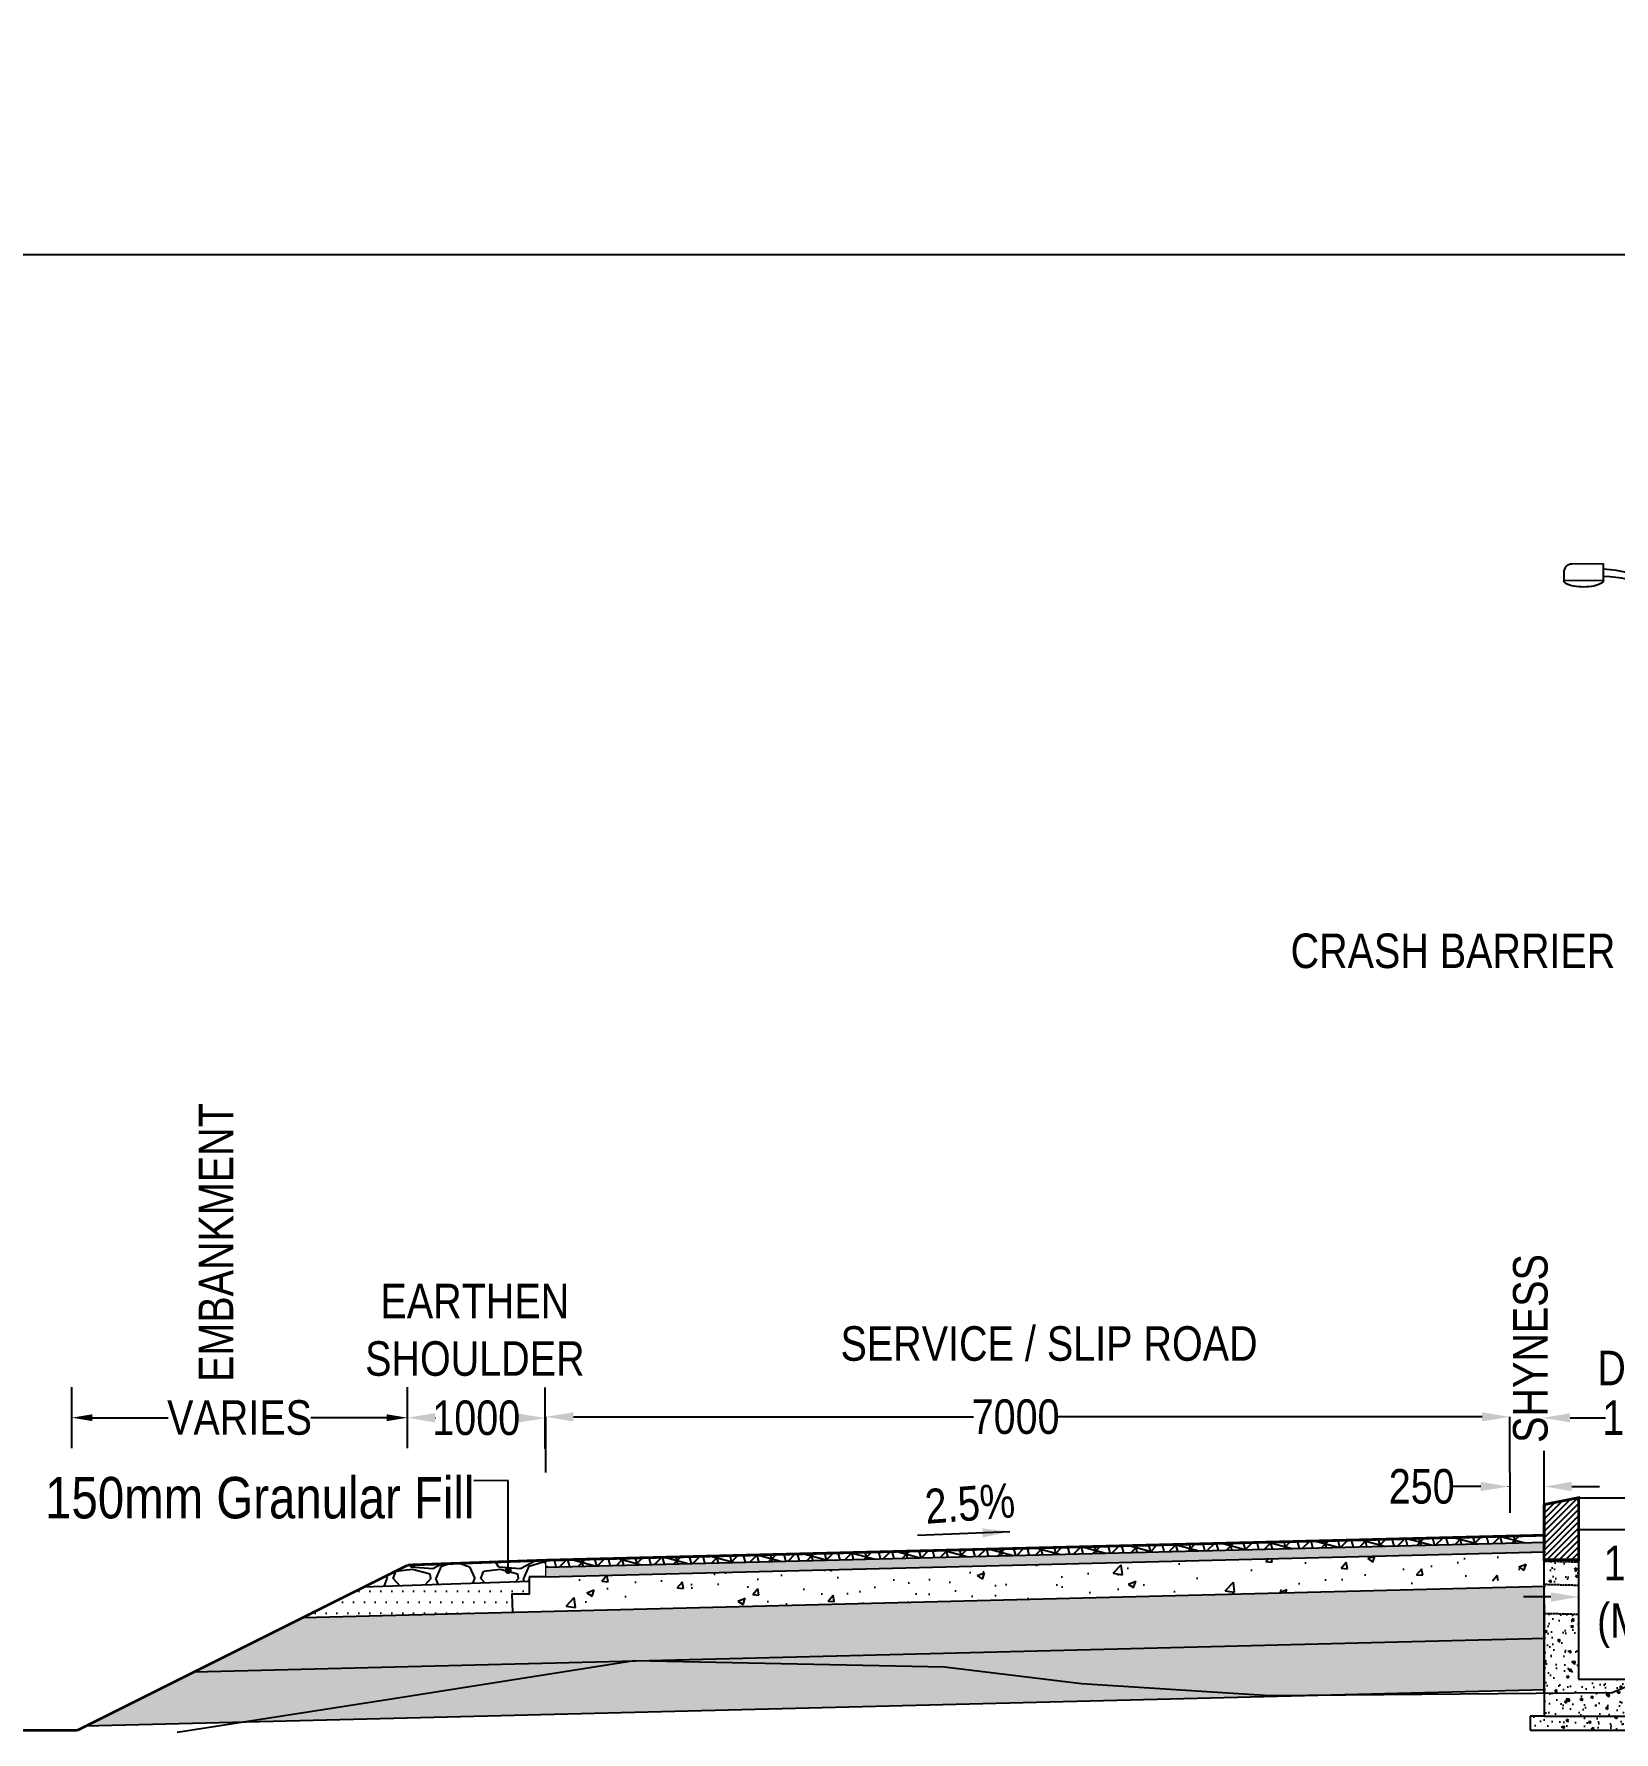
# Model space of a CAD drawing. Header units: millimetres. Extents: x 207528 to 778454, y -364692 to 101323.
# Drawn here: x 310151 to 321605, y -41594 to -29287 of the extents above; entities that cross this region are included whole.
import ezdxf

# ---------------------------------------------------------------- set-up
doc = ezdxf.new("R2010")
doc.units = ezdxf.units.MM
doc.linetypes.add('DASHED2', pattern=[0.375, 0.25, -0.125])
for name, color, linetype in [('Dim', 253, 'Continuous'), ('Dimension', 253, 'Continuous'), ('hatch', 253, 'Continuous')]:
    doc.layers.add(name, color=color, linetype=linetype)
doc.styles.add('DIM', font='ARIALN.TTF', dxfattribs={"height": 250})
doc.styles.add('STRIP PLAN STYLE', font='ARIALN.TTF')
doc.dimstyles.new('DIM', dxfattribs={"dimtxt": 250, "dimasz": 200, "dimexe": 0.18, "dimexo": 0.0625, "dimgap": 0.09, "dimtad": 0, "dimtih": 1, "dimtoh": 1, "dimdec": 0, "dimzin": 0, "dimdsep": 46, "dimtxsty": 'DIM', "dimcen": 0.09, "dimclrd": 256, "dimclrt": 7, "dimadec": 0, "dimazin": 0, "dimtfac": 1, "dimtdec": 0, "dimtofl": 0, "dimtmove": 0, "dimatfit": 3, "dimfxl": 1, "dimtolj": 1, "dimtzin": 0, "dimarcsym": 0})
doc.dimstyles.new('new', dxfattribs={"dimtxt": 150, "dimasz": 150, "dimexe": 100, "dimexo": 0.1, "dimgap": 0.09, "dimtad": 0, "dimtih": 1, "dimtoh": 1, "dimdec": 0, "dimzin": 0, "dimdsep": 46, "dimtxsty": 'DIM', "dimcen": 0.09, "dimclrd": 256, "dimclrt": 252, "dimadec": 0, "dimazin": 0, "dimtfac": 1, "dimtdec": 0, "dimtofl": 0, "dimtmove": 0, "dimatfit": 3, "dimfxl": 1, "dimtolj": 1, "dimtzin": 0, "dimlwd": -1, "dimarcsym": 0})

# ---------------------------------------------------------------- blocks, each defined once
blk = doc.blocks.new('*D287')
at = {"layer": 'Defpoints', "color": 0, "transparency": 16777216}
for p in [(304963, -30254), (364963, -30202), (364963, -30886)]:
    blk.add_point(p, dxfattribs=at)
at = {"layer": 'Dim', "color": 0, "lineweight": -2, "transparency": 16777216}
for p, q in [((304963, -30254), (304963, -30886)), ((364963, -30202), (364963, -30886))]:
    blk.add_line(p, q, dxfattribs=at)
at = {"layer": 'Dim', "lineweight": -2, "transparency": 16777216}
for p, q in [((305163, -30886), (332741, -30886)), ((364763, -30886), (340087, -30886))]:
    blk.add_line(p, q, dxfattribs=at)
at = {"layer": 'Dim', "transparency": 16777216}
for points in [[(305163, -30852), (305163, -30919), (304963, -30886)], [(364763, -30852), (364763, -30919), (364963, -30886)]]:
    blk.add_solid(points, dxfattribs=at)
at = {"layer": 'Dim', "color": 7, "transparency": 16777216, "insert": (336414, -30886), "char_height": 400, "attachment_point": 5, "style": 'STRIP PLAN STYLE'}
blk.add_mtext('\\A1;PROPOSED RIGHT OF WAY (60m)', dxfattribs=at)
blk = doc.blocks.new('*D288')
at = {"layer": 'Defpoints', "color": 0, "transparency": 16777216}
for p in [(313861, -39310), (313861, -39712), (320849, -39712)]:
    blk.add_point(p, dxfattribs=at)
at = {"layer": 'Dim', "color": 0, "lineweight": -2, "transparency": 16777216}
for p, q in [((313861, -39712), (313861, -39310)), ((320849, -39712), (320849, -39310))]:
    blk.add_line(p, q, dxfattribs=at)
at = {"layer": 'Dim', "lineweight": -2, "transparency": 16777216}
for p, q in [((314061, -39310), (316962, -39310)), ((320649, -39310), (317572, -39310))]:
    blk.add_line(p, q, dxfattribs=at)
at = {"layer": 'Dim', "transparency": 16777216}
for points in [[(314061, -39277), (314061, -39343), (313861, -39310)], [(320649, -39277), (320649, -39343), (320849, -39310)]]:
    blk.add_solid(points, dxfattribs=at)
at = {"layer": 'Dim', "color": 7, "transparency": 16777216, "insert": (317267, -39310), "char_height": 250, "attachment_point": 5, "style": 'DIM'}
blk.add_mtext('\\A1;7000', dxfattribs=at)
blk = doc.blocks.new('*D293')
at = {"layer": 'Defpoints', "color": 0, "transparency": 16777216}
for p in [(322348, -40615), (321348, -41097), (322348, -41097)]:
    blk.add_point(p, dxfattribs=at)
at = {"layer": 'Dim', "lineweight": -2, "transparency": 16777216}
for p, q in [((321148, -40615), (320948, -40615)), ((322548, -40615), (322748, -40615))]:
    blk.add_line(p, q, dxfattribs=at)
at = {"layer": 'Dim', "color": 0, "lineweight": -2, "transparency": 16777216}
for p, q in [((321348, -40617), (321348, -40615)), ((322348, -40617), (322348, -40615))]:
    blk.add_line(p, q, dxfattribs=at)
at = {"layer": 'Dim', "transparency": 16777216}
for points in [[(321148, -40582), (321148, -40649), (321348, -40615)], [(322548, -40582), (322548, -40649), (322348, -40615)]]:
    blk.add_solid(points, dxfattribs=at)
at = {"layer": 'Dim', "color": 7, "transparency": 16777216, "insert": (321848, -40615), "char_height": 250, "attachment_point": 5, "style": 'DIM'}
blk.add_mtext('\\A1;1000 \\P(Min.)', dxfattribs=at)
blk = doc.blocks.new('*D298')
at = {"layer": 'Defpoints', "color": 0, "transparency": 16777216}
for p in [(321099, -39815), (320839, -40132), (321099, -40132)]:
    blk.add_point(p, dxfattribs=at)
at = {"layer": 'Dim', "lineweight": -2, "transparency": 16777216}
for p, q in [((320639, -39815), (320439, -39815)), ((321299, -39815), (321499, -39815))]:
    blk.add_line(p, q, dxfattribs=at)
at = {"layer": 'Dim', "color": 0, "lineweight": -2, "transparency": 16777216}
for p, q in [((320839, -39816), (320839, -39815)), ((321099, -39816), (321099, -39815))]:
    blk.add_line(p, q, dxfattribs=at)
at = {"layer": 'Dim', "transparency": 16777216}
for points in [[(320639, -39781), (320639, -39848), (320839, -39815)], [(321299, -39781), (321299, -39848), (321099, -39815)]]:
    blk.add_solid(points, dxfattribs=at)
at = {"layer": 'Dim', "color": 7, "transparency": 16777216, "insert": (320211, -39815), "char_height": 250, "attachment_point": 5, "style": 'DIM'}
blk.add_mtext('\\A1;250', dxfattribs=at)
blk = doc.blocks.new('*D302')
at = {"layer": 'Defpoints', "color": 0, "transparency": 16777216}
for p in [(312858, -39316), (312858, -39316), (313857, -39319)]:
    blk.add_point(p, dxfattribs=at)
at = {"layer": 'Dim', "color": 0, "lineweight": -2, "transparency": 16777216}
for p, q in [((312858, -39316), (312858, -39316)), ((313857, -39320), (313857, -39320))]:
    blk.add_line(p, q, dxfattribs=at)
at = {"layer": 'Dim', "lineweight": -2, "transparency": 16777216}
for p, q in [((313058, -39316), (313061, -39316)), ((313657, -39319), (313653, -39319))]:
    blk.add_line(p, q, dxfattribs=at)
at = {"layer": 'Dim', "transparency": 16777216}
for points in [[(313058, -39283), (313057, -39350), (312858, -39316)], [(313657, -39285), (313657, -39352), (313857, -39319)]]:
    blk.add_solid(points, dxfattribs=at)
at = {"layer": 'Dim', "color": 7, "transparency": 16777216, "insert": (313357, -39318), "char_height": 250, "attachment_point": 5, "style": 'DIM'}
blk.add_mtext('\\A1;1000', dxfattribs=at)
blk = doc.blocks.new('*D304')
at = {"layer": 'Defpoints', "color": 0, "transparency": 16777216}
for p in [(321087, -39317), (322591, -39317), (322591, -39317)]:
    blk.add_point(p, dxfattribs=at)
at = {"layer": 'Dimension', "color": 0, "lineweight": -2, "transparency": 16777216}
for p, q in [((321087, -39317), (321087, -39317)), ((322591, -39317), (322591, -39317))]:
    blk.add_line(p, q, dxfattribs=at)
at = {"layer": 'Dimension', "lineweight": -2, "transparency": 16777216}
for p, q in [((321287, -39317), (321543, -39317)), ((322391, -39317), (322135, -39317))]:
    blk.add_line(p, q, dxfattribs=at)
at = {"layer": 'Dimension', "transparency": 16777216}
for points in [[(321287, -39284), (321287, -39350), (321087, -39317)], [(322391, -39284), (322391, -39350), (322591, -39317)]]:
    blk.add_solid(points, dxfattribs=at)
at = {"layer": 'Dimension', "color": 7, "transparency": 16777216, "insert": (321839, -39317), "char_height": 250, "width": 591.23, "attachment_point": 5, "style": 'DIM'}
blk.add_mtext('\\A1;1500', dxfattribs=at)
blk = doc.blocks.new('*D306')
at = {"layer": 'Defpoints', "color": 0, "transparency": 16777216}
for p in [(310425, -39316), (310425, -39316), (312858, -39316)]:
    blk.add_point(p, dxfattribs=at)
at = {"layer": 'Dimension', "color": 0, "lineweight": -2, "transparency": 16777216}
for p, q in [((310425, -39316), (310425, -39316)), ((312858, -39316), (312858, -39316))]:
    blk.add_line(p, q, dxfattribs=at)
at = {"layer": 'Dimension', "lineweight": -2, "transparency": 16777216}
for p, q in [((310575, -39316), (311124, -39316)), ((312708, -39316), (312158, -39316))]:
    blk.add_line(p, q, dxfattribs=at)
at = {"layer": 'Dimension', "transparency": 16777216}
for points in [[(310575, -39291), (310575, -39341), (310425, -39316)], [(312708, -39291), (312708, -39341), (312858, -39316)]]:
    blk.add_solid(points, dxfattribs=at)
at = {"layer": 'Dimension', "color": 7, "transparency": 16777216, "insert": (311641, -39316), "char_height": 250, "attachment_point": 5, "style": 'DIM'}
blk.add_mtext('\\A1;VARIES', dxfattribs=at)
blk = doc.blocks.new('DDD')
for p, q in [((1867070, -106568), (1867071, -106627)), ((1867358, -106507), (1867129, -106509)), ((1867359, -106625), (1867358, -106507)), ((1867071, -106627), (1867359, -106625)), ((1868297, -107444), (1868295, -109214)), ((1868407, -107450), (1868407, -109214))]:
    blk.add_line(p, q)
for centre, major_axis, start_param, end_param in [((1867129, -106568), (41.7, 41.7), 0.793568, 2.364365), ((1867273, -107703), (-822, 822), 4.14637, 5.423964), ((1867323, -107580), (-343, 922), 4.488864, 5.890241)]:
    blk.add_ellipse(centre, major_axis=major_axis, ratio=1, start_param=start_param, end_param=end_param)
at = {"extrusion": (0, 0, -1)}
blk.add_ellipse((1867215, -106626), major_axis=(144, 1), ratio=0.331897, start_param=0, end_param=3.141593, dxfattribs=at)
blk = doc.blocks.new('DUAL LIGHT')
for p, q in [((1621822, -144545), (1621823, -144427)), ((1621823, -144427), (1622052, -144429)), ((1622110, -144547), (1621822, -144545)), ((1622110, -144488), (1622110, -144547)), ((1620774, -145370), (1620774, -146570)), ((1620884, -145364), (1620885, -146570))]:
    blk.add_line(p, q)
at = {"extrusion": (0, 0, -1)}
for centre, major_axis, start_param, end_param in [((1621908, -145623), (822, 822), 4.14637, 5.423964), ((1622052, -144487), (-41.7, 41.7), 0.793568, 2.364365), ((1621858, -145500), (343, 922), 4.488864, 5.890241)]:
    blk.add_ellipse(centre, major_axis=major_axis, ratio=1, start_param=start_param, end_param=end_param, dxfattribs=at)
blk.add_ellipse((1621966, -144546), major_axis=(-144, 1), ratio=0.331897, start_param=0, end_param=3.141593)
blk.add_blockref('DDD', (-247523, -37321))

msp = doc.modelspace()

# ---------------------------------------------------------------- hatches: boundary and pattern name
h = msp.add_hatch()
h.set_pattern_fill('GOST_GLASS', color=41, scale=5)
h.set_pattern_definition([(45, (222091.66, -53866.506), (42.426407, -4e-15), [25, -35]), (45, (222102.267, -53866.506), (42.426407, -4e-15), [10, -50]), (45, (222091.66, -53855.9), (42.426407, -4e-15), [10, -50])])
h.paths.add_polyline_path([(321107.9, -40221.1), (321107.9, -40291.1), (315393.1, -40430.6), (315146.7, -40411), (314748.5, -40376.7)])
h.paths.add_polyline_path([(313860.6, -40468.9), (313860.6, -40398.9), (314748.5, -40376.7), (315146.7, -40411), (315393.1, -40430.6)])
at = {"layer": 'Dim'}
h = msp.add_hatch(dxfattribs=at)
h.set_pattern_fill('ANSI31', color=256, scale=10)
h.set_pattern_definition([(45, (203915.36, -53692.65), (-22.45064, 22.45064), [])])
h.paths.add_polyline_path([(321348.1, -40061.9), (321098.6, -40083.4), (321098.4, -40344.6), (321348.1, -40344.6)])
h.paths.add_polyline_path([(321348.1, -39974.3), (321348, -39895.9), (321098.7, -39945.5), (321098.6, -40083.4), (321348.1, -40061.9)])
h = msp.add_hatch(dxfattribs=at)
h.set_pattern_fill('AR-CONC', color=256, scale=3)
h.set_pattern_definition([(50, (222091.66, -53866.5), (546.554, -47.8173), [57.15, -628.65]), (355, (222091.66, -53866.5), (-105.7303, 573.1705), [45.72, -502.9218]), (100.45144, (222137.2, -53870.5), (440.8237, 525.3533), [48.57, -534.2707]), (46.1842, (222091.66, -53714.1), (813.237, -126.127), [85.725, -942.975]), (96.6356, (222159.4, -53724.6), (712.2124, 742.2784), [72.855, -801.407]), (351.18415, (222091.7, -53714.1), (712.2124, 742.2784), [68.58, -754.379]), (21, (222167.86, -53752.2), (454.8432, -306.7956), [57.15, -628.65]), (326, (222167.86, -53752.2), (185.406, 552.564), [45.72, -502.92]), (71.45144, (222205.76, -53777.77), (640.2493, 245.7683), [48.57, -534.2698]), (37.5, (222091.66, -53866.5), (9.2658, 253.6651), [0, -496.824, 0, -510.54, 0, -504.825]), (7.5, (222091.66, -53866.5), (200.459, 300.5417), [0, -291.084, 0, -485.394, 0, -192.405]), (327.5, (221921.73, -53866.5), (406.7718, -17.18623), [0, -190.5, 0, -594.36, 0, -788.67]), (317.5, (221845.53, -53866.5), (444.3875, 76.2795), [0, -247.65, 0, -394.716, 0, -560.07])])
h.paths.add_polyline_path([(313972.1, -40466.1), (315393.1, -40430.6), (316290.9, -40502), (317474, -40558), (319012.5, -40565.9), (320315.3, -40505), (321107.9, -40516.8), (321107.9, -40537.8), (313972.1, -40716.2)])
h.paths.add_polyline_path([(321107.9, -40492.6), (321107.9, -40287.7), (315393.1, -40430.6), (316290.9, -40502), (317474, -40558), (319012.5, -40565.9), (320315.3, -40505)])
at = {"layer": 'hatch'}
h = msp.add_hatch(dxfattribs=at)
h.set_pattern_fill('NET3', color=256, scale=30, angle=45)
h.set_pattern_definition([(45, (222091.66, -53866.51), (-67.35192, 67.35192), []), (105, (222091.66, -53866.51), (-92.004435, -24.65251), []), (165, (222091.66, -53866.51), (-24.65251, -92.004435), [])])
h.paths.add_polyline_path([(320972.1, -40171.1), (320972.1, -40221.1), (314748.5, -40376.7), (314298.4, -40337.9)])
h.paths.add_polyline_path([(313860.6, -40398.9), (313860.6, -40348.9), (314298.4, -40337.9), (314748.5, -40376.7)])
h = msp.add_hatch(dxfattribs=at)
h.set_pattern_fill('GRAVEL', color=11, scale=25)
h.set_pattern_definition([(228.012788, (9494.74, -107794.643), (-5080.0000004, -5715), [85.4304, -8457.6209]), (184.969741, (9437.59, -107858.143), (7619.999997, 635.0000362), [146.6012, -14513.5122]), (132.510447, (9291.54, -107870.843), (6350.0000027, -6984.9999976), [103.3704, -10233.6807]), (267.273689, (9043.89, -108029.593), (635.0000013, 12700), [133.5011, -13216.6094]), (292.833654, (9037.54, -108162.943), (-3175.0000003, 7620), [130.9084, -12959.9519]), (357.273689, (9088.34, -108283.593), (-12700, 635.0000013), [133.5011, -13216.6094]), (37.6942405, (9221.69, -108289.943), (-8254.9999996, -6350.0000005), [176.5484, -17478.2788]), (72.255328, (9361.39, -108181.993), (4445.0000012, 13969.9999996), [166.6799, -16501.3142]), (121.429566, (9412.19, -108023.243), (-5080.0000007, 8254.9999996), [133.9532, -13261.3864]), (175.236358, (9342.34, -107908.943), (6985, -635.000001), [152.9283, -7493.4842]), (222.397438, (9189.94, -107896.243), (-7619.9999998, -6985.0000003), [197.7695, -19579.1931]), (138.814075, (9672.54, -108035.94), (-4445, 3810), [67.5011, -6682.6415]), (171.469234, (9621.74, -107991.493), (8255.0000002, -1269.9999986), [128.4205, -12713.6597]), (225, (9494.74, -107972.44), (-9e-14, -635), [89.8023, -808.2233]), (203.19859, (9450.29, -107896.24), (3175, 1270), [48.3603, -4787.6556]), (291.80141, (9405.84, -107915.29), (-635, 1905), [68.3914, -3351.1882]), (30.963757, (9431.24, -107978.79), (1905, 1270), [111.0799, -3591.5745]), (161.56505, (9526.49, -107921.64), (1270, -635), [80.3218, -1927.7245]), (16.38954, (9037.54, -107915.293), (6350, 1905), [112.522, -11139.7067]), (70.346176, (9145.49, -107883.543), (-2540, -6985), [94.3997, -9345.5539]), (293.19859, (9526.49, -107794.64), (-1270, 3175), [96.72, -4739.2959]), (343.61046, (9564.59, -107883.543), (-6350, 1904.9999996), [112.522, -11139.7067]), (339.443955, (9037.54, -108308.99), (-3175, 1270), [108.5088, -5316.9336]), (294.77514, (9139.14, -108347.093), (-3175.000004, 6984.999998), [90.918, -9000.8983]), (66.80141, (9532.84, -108429.64), (1270, 3175), [96.72, -4739.2959]), (17.354025, (9570.94, -108340.743), (-8255, -2540.0000005), [106.4457, -10538.094]), (69.443955, (9221.69, -108429.64), (-1270, -3175), [54.2544, -5371.188]), (101.309932, (9494.74, -108429.64), (-635, 2540), [32.3787, -3205.4987]), (165.963757, (9488.39, -108397.9), (1905, -635), [130.9084, -2487.2636]), (186.009006, (9361.39, -108366.143), (6350, 635.0000003), [121.3167, -12010.3412]), (303.69007, (9431.24, -108035.94), (-635, 1270), [91.581, -2197.9441]), (353.157227, (9482.04, -108112.143), (10795, -1269.9999994), [159.8892, -15829.0023]), (60.945396, (9640.79, -108131.19), (-2540, -4445), [65.377, -6472.3481]), (90, (9672.54, -108074.04), (-635, 635), [38.1, -596.9]), (120.256437, (9348.69, -108347.093), (2540, -4445), [88.2167, -8733.4852]), (48.012787, (9304.24, -108270.893), (5080.0000004, 5714.9999996), [170.8607, -8372.1905]), (0, (9418.54, -108143.9), (635, 635), [165.1, -469.9]), (325.304846, (9583.64, -108143.893), (6350.0000024, -4444.9999966), [100.4024, -9939.8292]), (254.054604, (9666.19, -108201.04), (-635, -2540), [92.4573, -4530.4125]), (207.645975, (9640.79, -108289.943), (-12065.0000004, -6349.9999992), [150.5363, -14903.1161]), (175.426079, (9507.44, -108359.793), (-8255, 635), [159.2574, -15766.4616])])
h.paths.add_polyline_path([(312538.7, -40545.2), (312861.5, -40383.8), (313860.6, -40348.9), (313861.1, -40348.9), (313861.1, -40469), (313740.4, -40469), (313740.4, -40503.2)])
h = msp.add_hatch(dxfattribs=at)
h.set_pattern_fill('AR-CONC', color=256, angle=90)
h.set_pattern_definition([(140, (204015.36, -53692.65), (15.93909, 182.18467), [19.05, -209.55]), (85, (204015.36, -53692.65), (-191.05685, -35.24342), [15.24, -167.64058]), (190.45144, (204016.69, -53677.47), (-175.11775, 146.94125), [16.19, -178.09024]), (136.1842, (203964.56, -53692.65), (42.04233, 271.07904), [28.575, -314.325]), (186.63556, (203968.06, -53670.06), (-247.4261, 237.40413), [24.285, -267.1356]), (81.18415, (203964.56, -53692.65), (-247.4261, 237.40413), [22.85997, -251.4597]), (111, (203977.26, -53667.25), (102.2652, 151.6144), [19.05, -209.55]), (56, (203977.26, -53667.25), (-184.18797, 61.80203), [15.24, -167.64]), (161.45145, (203985.78, -53654.62), (-81.92277, 213.41642), [16.19, -178.08994]), (127.5, (204015.36, -53692.65), (-84.55504, 3.088603), [0, -165.608, 0, -170.18, 0, -168.275]), (97.5, (204015.36, -53692.65), (-100.180575, 66.81966), [0, -97.028, 0, -161.798, 0, -64.135]), (57.5, (204015.36, -53749.29), (5.728744, 135.590595), [0, -63.5, 0, -198.12, 0, -262.89]), (47.5, (204015.36, -53774.69), (-25.42649, 148.12918), [0, -82.55, 0, -131.572, 0, -186.69])])
h.paths.add_polyline_path([(322592.1, -40741.6), (322348.1, -40741.7), (322348.1, -41212.1), (321348.1, -41212.1), (321347.8, -40742.2), (321097.9, -40736), (321097.9, -41479.7), (322591.9, -41479.7)])
h.paths.add_polyline_path([(321348.1, -40344.6), (321098.1, -40344.6), (321098.9, -40525.5), (321345.3, -40531.7)])
h.paths.add_polyline_path([(322592.1, -40344.6), (322348.1, -40344.6), (322348.1, -40552.6), (322592.1, -40552.6)])
h.paths.add_polyline_path([(322698.1, -41479.7), (322620.5, -41479.7), (322592.1, -41479.7), (322591.9, -41479.7), (321097.9, -41479.7), (320993.6, -41477.3), (320998.1, -41579.7), (322698.1, -41579.7)])
h = msp.add_hatch(dxfattribs=at)
h.set_pattern_fill('GRAVEL', color=11, scale=25)
h.set_pattern_definition([(228.01279, (222548.86, -53231.506), (-5080, -5715), [85.4304, -8457.621]), (184.96974, (222491.71, -53295.006), (7619.999997, 635.000036), [146.6012, -14513.5122]), (132.510447, (222345.66, -53307.706), (6350.000003, -6984.999998), [103.3704, -10233.6807]), (267.27369, (222098.01, -53466.456), (635.000001, 12700), [133.501, -13216.6094]), (292.833654, (222091.66, -53599.806), (-3175, 7620), [130.9084, -12959.952]), (357.27369, (222142.46, -53720.456), (-12700, 635.000001), [133.501, -13216.6094]), (37.69424, (222275.81, -53726.806), (-8254.9999996, -6350.0000005), [176.5484, -17478.279]), (72.255328, (222415.51, -53618.856), (4445.000001, 13969.9999996), [166.68, -16501.314]), (121.429566, (222466.31, -53460.106), (-5080.000001, 8255), [133.9532, -13261.3864]), (175.23636, (222396.46, -53345.806), (6985, -635), [152.9283, -7493.4842]), (222.397438, (222244.06, -53333.106), (-7619.9999998, -6985.0000003), [197.7695, -19579.193]), (138.814075, (222726.66, -53472.806), (-4445, 3810), [67.501, -6682.6415]), (171.469234, (222675.86, -53428.356), (8255, -1269.999999), [128.4205, -12713.6597]), (225, (222548.86, -53409.3), (-9e-14, -635), [89.8023, -808.2233]), (203.19859, (222504.41, -53333.11), (3175, 1270), [48.3603, -4787.6556]), (291.80141, (222459.96, -53352.16), (-635, 1905), [68.3914, -3351.1882]), (30.96376, (222485.36, -53415.66), (1905, 1270), [111.08, -3591.5745]), (161.56505, (222580.61, -53358.5), (1270, -635), [80.3218, -1927.7245]), (16.38954, (222091.66, -53352.156), (6350, 1905), [112.522, -11139.7067]), (70.346176, (222199.61, -53320.406), (-2540, -6985), [94.3997, -9345.554]), (293.19859, (222580.61, -53231.51), (-1270, 3175), [96.72, -4739.296]), (343.61046, (222618.71, -53320.406), (-6350, 1905), [112.522, -11139.7067]), (339.443955, (222091.66, -53745.856), (-3175, 1270), [108.5088, -5316.9336]), (294.77514, (222193.26, -53783.956), (-3175.000004, 6984.999998), [90.918, -9000.8983]), (66.80141, (222586.96, -53866.51), (1270, 3175), [96.72, -4739.296]), (17.354025, (222625.06, -53777.606), (-8255, -2540), [106.4457, -10538.094]), (69.443955, (222275.81, -53866.506), (-1270, -3175), [54.2544, -5371.188]), (101.30993, (222548.86, -53866.5), (-635, 2540), [32.3787, -3205.4987]), (165.96376, (222542.51, -53834.76), (1905, -635), [130.9084, -2487.2636]), (186.009006, (222415.51, -53803.006), (6350, 635), [121.3167, -12010.3412]), (303.69007, (222485.36, -53472.8), (-635, 1270), [91.581, -2197.944]), (353.157227, (222536.16, -53549.006), (10795, -1269.9999994), [159.8892, -15829.0023]), (60.945396, (222694.91, -53568.056), (-2540, -4445), [65.377, -6472.348]), (90, (222726.66, -53510.9), (-635, 635), [38.1, -596.9]), (120.256437, (222402.81, -53783.956), (2540, -4445), [88.2167, -8733.4852]), (48.01279, (222358.36, -53707.756), (5080, 5715), [170.8607, -8372.1905]), (0, (222472.66, -53580.76), (635, 635), [165.1, -469.9]), (325.304846, (222637.76, -53580.756), (6350.000002, -4444.999997), [100.4024, -9939.829]), (254.0546, (222720.31, -53637.91), (-635, -2540), [92.4573, -4530.4125]), (207.645975, (222694.91, -53726.806), (-12065.0000004, -6349.999999), [150.5363, -14903.116]), (175.42608, (222561.56, -53796.656), (-8255, 635), [159.2574, -15766.4616])])
h.paths.add_polyline_path([(311312.8, -41158), (312103.2, -40762.9), (321107.9, -40537.8), (321110.9, -40913.1)])
h = msp.add_hatch(dxfattribs=at)
h.set_pattern_fill('DOTS', scale=50)
h.set_pattern_definition([(0, (270238.89, -117329.89), (39.6875, 79.375), [0, -79.375])])
h.paths.add_polyline_path([(312103.2, -40762.9), (312553.8, -40544.7), (313740.4, -40494.3), (313740.4, -40512.7), (313740.4, -40520.8), (313740.4, -40531.5), (313740.4, -40544.8), (313740.4, -40594), (313615.4, -40594), (313618.7, -40725)])
h = msp.add_hatch(dxfattribs=at)
h.set_pattern_fill('DOTS', color=25, scale=50)
h.set_pattern_definition([(0, (222091.66, -53866.51), (39.6875, 79.375), [0, -79.375])])
h.paths.add_polyline_path([(310523.4, -41552.6), (311312.8, -41158), (321107.9, -40913.1), (321107.9, -41288)])

# ---------------------------------------------------------------- linework, layer by layer
for p, q in [((321098.1, -41308.4), (321098.1, -40344.6)), ((321348.1, -40344.6), (321348.1, -41212.1)), ((321348.1, -41212.1), (322348.1, -41212.1)), ((321098.1, -41479.7), (320998.1, -41479.7)), ((320998.1, -41479.7), (320998.1, -41579.7)), ((320998.1, -41579.7), (322698.1, -41579.7)), ((321098.1, -41479.7), (322598.1, -41479.7))]:
    msp.add_line(p, q)
msp.add_lwpolyline([(321098, -39945.6, 20, 20, 0), (321098, -39945.6, 20, 20, 0), (321348, -39895.9, 20, 20, 0), (321348.1, -39974.3, 20, 20, 0), (321348.1, -40344.6, 20, 20, 0), (321098.4, -40344.6, 20, 20, 0), (321098.7, -39945.5, 0, 0, 0)], format="xyseb")
for points in [[(321095.3, -39927.6), (321095.7, -39927.6)], [(321095.3, -39927.6), (321095.7, -39927.6)], [(321348, -39897.5), (322348.3, -39895.9)], [(313860.6, -40398.9), (321107.9, -40217.7)], [(321348.1, -40125.9), (322348.3, -40125.9)], [(313860.6, -40468.9), (321107.9, -40287.7)], [(313740.4, -40469), (313740.4, -40594), (313615.4, -40594), (313618.7, -40725)], [(313860.4, -40469), (313740.4, -40469)], [(312103.2, -40762.9), (321107.9, -40537.8)], [(313740.4, -40503.2), (312538.7, -40545.2)], [(321097.9, -40671.4), (321097.9, -40921.5)], [(321097.9, -40836.9), (321097.9, -41479.7)], [(311312.8, -41158), (321107.9, -40913.1)], [(321107.9, -41288), (310523.4, -41552.6)]]:
    msp.add_lwpolyline(points)
for points, const_width in [([(313860.6, -40348.9), (321107.9, -40167.7)], 20), ([(313860.6, -40348.9), (312861.5, -40383.8)], 20), ([(313861.1, -40349), (313861.1, -40469)], 10), ([(312861.5, -40383.8), (310463.4, -41582.6)], 20), ([(310463.4, -41582.6), (308563.3, -41582.6)], 20)]:
    msp.add_lwpolyline(points, dxfattribs=dict(const_width=const_width))
at = {"linetype": 'DASHED2', "ltscale": 2}
for points in [[(321345.3, -40363), (321095.3, -40356.7)], [(321345.3, -40531.7), (321095.3, -40525.4)], [(321347.8, -40742.2), (321097.8, -40736)]]:
    msp.add_lwpolyline(points, dxfattribs=at)
at = {"layer": 'Dim'}
for points in [[(310424.7, -39537), (310424.7, -39093.6)], [(312857.5, -39537.6), (312857.5, -39094.2)], [(312857.5, -39537.6), (312857.5, -39094.2)], [(313857, -39541.1), (313857, -39097.8)], [(321099.4, -39999.6), (321099.4, -39556.3)], [(320849.4, -39712.1), (320849.4, -40004.7)], [(321097.9, -40671.4), (321097.9, -40344.5)]]:
    msp.add_lwpolyline(points, dxfattribs=at)
at = {"layer": 'Dimension', "linetype": 'Continuous', "ltscale": 10, "flags": 128}
msp.add_lwpolyline([(311189.7, -41594.1), (312711.6, -41357.1), (314501.9, -41076.2), (316751.8, -41121.1), (317743.9, -41241.6), (319109.9, -41328.4), (321592.2, -41307.8), (322467.3, -40938.2), (325643.8, -40803.7), (329060.9, -40520.7), (334962.1, -40346.3)], dxfattribs=at)

# ---------------------------------------------------------------- block references
at = {"xscale": -1}
msp.add_blockref('DUAL LIGHT', (1943351.7, 111298.3), dxfattribs=at)

# ---------------------------------------------------------------- texts
at = {"layer": 'Dim', "color": 7, "insert": (320437.6, -35933.8), "char_height": 250, "attachment_point": 5, "style": 'DIM'}
msp.add_mtext_dynamic_manual_height_columns('CRASH BARRIER', width=5325.312, gutter_width=1250, heights=[0], dxfattribs=at)
at = {"layer": 'Dim', "insert": (311470.1, -38046.9), "char_height": 250, "width": 5325.312, "attachment_point": 5, "rotation": 90, "style": 'DIM'}
msp.add_mtext('\\A1;EMBANKMENT', dxfattribs=at)
at = {"layer": 'Dim', "insert": (321000.1, -38814.3), "char_height": 250, "attachment_point": 5, "rotation": 90, "style": 'DIM'}
msp.add_mtext_dynamic_manual_height_columns('SHYNESS', width=5325.312, gutter_width=1250, heights=[0], dxfattribs=at)
at = {"layer": 'Dim', "char_height": 250, "attachment_point": 5, "style": 'DIM'}
for s, insert in [('EARTHEN \\PSHOULDER', (313346.7, -38680.4)), ('SERVICE / SLIP ROAD', (317509.6, -38779.9)), ('DRAIN', (321929.4, -38955.6))]:
    msp.add_mtext_dynamic_manual_height_columns(s, width=5325.312, gutter_width=1250, heights=[0], dxfattribs=dict(at, insert=insert))
at = {"layer": 'Dim', "color": 7, "insert": (316935.5, -39938.2), "char_height": 250, "attachment_point": 5, "rotation": 4.21364, "style": 'DIM'}
msp.add_mtext_dynamic_manual_height_columns('2.5%', width=5325.312, gutter_width=1250, heights=[0], dxfattribs=at)
at = {"layer": 'Dimension', "color": 7, "insert": (313344.3, -39897.6), "char_height": 300, "attachment_point": 6, "style": 'DIM'}
msp.add_mtext('\\A1;150mm Granular Fill', dxfattribs=at)

# ---------------------------------------------------------------- dimensions: what is measured, and where the dimension line sits
at = {"layer": 'Dim'}
dim = msp.add_linear_dim(base=(364962.8, -30885.8), p1=(304962.8, -30254.4), p2=(364962.8, -30201.9), text='PROPOSED RIGHT OF WAY (60m)', dimstyle='DIM', override={"dimtxt": 400, "dimtxsty": 'STRIP PLAN STYLE'}, dxfattribs=at)
dim.commit()
dim.dimension.update_dxf_attribs({"geometry": '*D287', "text_midpoint": (336414, -30885.8), "dimtype": 160})
dim = msp.add_aligned_dim(p1=(313857, -39319.5), p2=(312857.5, -39315.7), distance=0, dimstyle='DIM', dxfattribs=at)
dim.commit()
dim.dimension.update_dxf_attribs({"geometry": '*D302', "text_midpoint": (313357.3, -39317.6)})
dim = msp.add_linear_dim(base=(313860.6, -39310), p1=(320849.4, -39712.1), p2=(313860.6, -39712.1), angle=180, text='7000', dimstyle='DIM', dxfattribs=at)
dim.commit()
dim.dimension.update_dxf_attribs({"geometry": '*D288', "text_midpoint": (317267.1, -39310), "dimtype": 161})
for base, p1, p2, text, picture, middle in [((321099.4, -39814.8), (320838.9, -40132), (321099.4, -40132), '250', '*D298', (320211, -39814.8)), ((322347.7, -40615.3), (321347.7, -41096.8), (322347.7, -41096.8), '1000 \\P(Min.)', '*D293', (321847.7, -40615.3))]:
    dim = msp.add_linear_dim(base=base, p1=p1, p2=p2, angle=0, text=text, dimstyle='DIM', override={"dimfxl": 1.25, "dimfxlon": 1}, dxfattribs=at)
    dim.commit()
    dim.dimension.update_dxf_attribs({"geometry": picture, "text_midpoint": middle, "dimtype": 161})
at = {"layer": 'Dimension'}
dim = msp.add_aligned_dim(p1=(312857.5, -39316.1), p2=(310424.7, -39315.8), distance=0, text='VARIES', dimstyle='DIM', override={"dimtxt": 200, "dimasz": 150, "dimfxl": 1.25, "dimfxlon": 1}, dxfattribs=at)
dim.commit()
dim.dimension.update_dxf_attribs({"geometry": '*D306', "text_midpoint": (311641.1, -39316)})
dim = msp.add_aligned_dim(p1=(321086.8, -39317.2), p2=(322591.4, -39316.8), distance=0, text='1500', dimstyle='DIM', dxfattribs=at)
dim.commit()
dim.dimension.update_dxf_attribs({"geometry": '*D304', "text_midpoint": (321839.1, -39317)})

# ---------------------------------------------------------------- leaders
at = {"layer": 'Dim'}
msp.add_leader([(317226.3, -40142.6), (316556.8, -40168.8)], dimstyle='DIM', dxfattribs=at)
at = {"layer": 'Dimension'}
msp.add_leader([(313589, -40423.1), (313589, -39770.3), (313338.9, -39773)], dimstyle='new', override={"dimasz": 50, "dimclrd": 256, "dimldrblk": 'Dot'}, dxfattribs=at)

doc.saveas('drawing.dxf')
